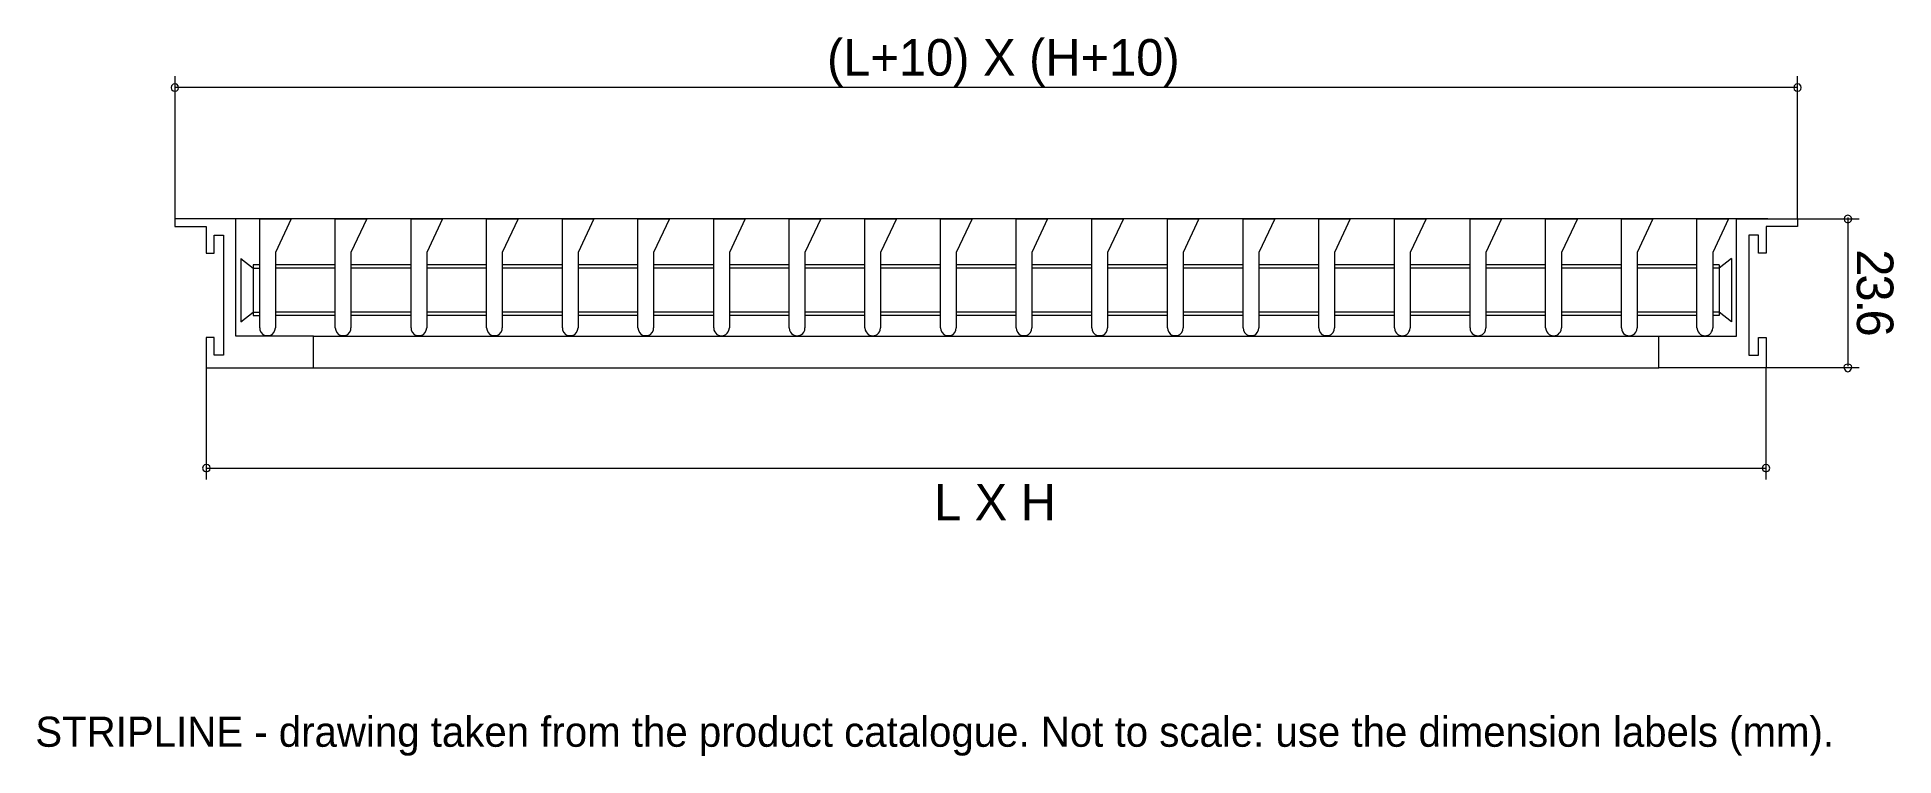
# Model space of a CAD drawing. Extents: x 0 to 247, y -13 to 82.
import ezdxf

# ---------------------------------------------------------------- set-up
doc = ezdxf.new("R2010")
doc.units = 0
for name, color, linetype in [('GEOMETRY', 7, 'Continuous'), ('NOTE', 1, 'Continuous'), ('TEXT', 7, 'Continuous')]:
    doc.layers.add(name, color=color, linetype=linetype)

msp = doc.modelspace()

# ---------------------------------------------------------------- linework, layer by layer
at = {"layer": 'GEOMETRY', "lineweight": 13}
for points in [[(18.57, 77.17), (18.57, 58.17)], [(234.47, 58.17), (234.47, 77.17)], [(234.47, 75.64), (18.57, 75.64)], [(230.53, 58.17), (22.51, 58.17)], [(29.86, 43.69), (29.86, 58.17), (34.04, 58.17), (31.95, 53.73)], [(39.91, 43.69), (39.91, 58.17), (44.09, 58.17), (42, 53.73)], [(49.99, 43.69), (49.99, 58.17), (54.18, 58.17), (52.09, 53.73)], [(60.04, 43.69), (60.04, 58.17), (64.23, 58.17), (62.13, 53.73)], [(70.13, 43.69), (70.13, 58.17), (74.31, 58.17), (72.22, 53.73)], [(80.17, 43.69), (80.17, 58.17), (84.37, 58.17), (82.27, 53.73)], [(90.26, 43.69), (90.26, 58.17), (94.45, 58.17), (92.35, 53.73)], [(100.31, 43.69), (100.31, 58.17), (104.5, 58.17), (102.4, 53.73)], [(110.36, 43.69), (110.36, 58.17), (114.58, 58.17), (112.46, 53.73)], [(120.44, 43.69), (120.44, 58.17), (124.63, 58.17), (122.54, 53.73)], [(130.49, 43.69), (130.49, 58.17), (134.68, 58.17), (132.59, 53.73)], [(140.58, 43.69), (140.58, 58.17), (144.77, 58.17), (142.67, 53.73)], [(150.63, 43.69), (150.63, 58.17), (154.82, 58.17), (152.72, 53.73)], [(160.71, 43.69), (160.71, 58.17), (164.9, 58.17), (162.81, 53.73)], [(170.76, 43.69), (170.76, 58.17), (174.95, 58.17), (172.86, 53.73)], [(180.85, 43.69), (180.85, 58.17), (185.04, 58.17), (182.94, 53.73)], [(190.9, 43.69), (190.9, 58.17), (195.09, 58.17), (192.99, 53.73)], [(200.95, 43.69), (200.95, 58.17), (205.17, 58.17), (203.08, 53.73)], [(211.03, 43.69), (211.03, 58.17), (215.22, 58.17), (213.12, 53.73)], [(221.08, 43.69), (221.08, 58.17), (225.27, 58.17), (223.18, 53.73)], [(234.47, 58.17), (242.67, 58.17)], [(241.16, 58.35), (241.16, 38.58)], [(27.33, 52.92), (27.33, 44.5), (29, 45.78)], [(27.33, 52.92), (29, 51.64)], [(29.86, 52.07), (29, 52.07), (29, 45.35)], [(31.95, 53.73), (31.95, 43.69)], [(39.91, 52.07), (31.95, 52.07)], [(42, 53.73), (42, 43.69)], [(49.99, 52.07), (42, 52.07)], [(52.09, 53.73), (52.09, 43.69)], [(60.04, 52.07), (52.09, 52.07)], [(62.13, 53.73), (62.13, 43.69)], [(70.13, 52.07), (62.13, 52.07)], [(72.22, 53.73), (72.22, 43.69)], [(80.17, 52.07), (72.22, 52.07)], [(82.27, 53.73), (82.27, 43.69)], [(90.26, 52.07), (82.27, 52.07)], [(92.35, 53.73), (92.35, 43.69)], [(100.31, 52.07), (92.36, 52.07)], [(102.4, 53.73), (102.4, 43.69)], [(110.36, 52.07), (102.4, 52.07)], [(112.45, 53.73), (112.45, 43.69)], [(120.44, 52.07), (112.46, 52.07)], [(122.54, 53.73), (122.54, 43.69)], [(130.49, 52.07), (122.54, 52.07)], [(132.59, 53.73), (132.59, 43.69)], [(140.58, 52.07), (132.59, 52.07)], [(142.67, 53.73), (142.67, 43.69)], [(150.63, 52.07), (142.67, 52.07)], [(152.72, 53.73), (152.72, 43.69)], [(160.71, 52.07), (152.72, 52.07)], [(162.81, 53.73), (162.81, 43.69)], [(170.76, 52.07), (162.81, 52.07)], [(172.86, 53.73), (172.86, 43.69)], [(180.85, 52.07), (172.86, 52.07)], [(182.94, 53.73), (182.94, 43.69)], [(190.9, 52.07), (182.94, 52.07)], [(192.99, 53.73), (192.99, 43.69)], [(200.95, 52.07), (192.99, 52.07)], [(203.08, 53.73), (203.08, 43.69)], [(211.03, 52.07), (203.08, 52.07)], [(213.12, 53.73), (213.12, 43.69)], [(221.08, 52.07), (213.12, 52.07)], [(224.03, 52.07), (223.17, 52.07)], [(223.18, 53.73), (223.18, 43.69)], [(225.7, 52.92), (225.7, 44.5), (224.03, 45.78)], [(225.7, 52.92), (224.03, 51.64)], [(224.03, 52.07), (224.03, 45.35)], [(29, 51.64), (29.86, 51.64)], [(39.91, 51.64), (31.95, 51.64)], [(49.99, 51.64), (42, 51.64)], [(60.04, 51.64), (52.09, 51.64)], [(70.13, 51.64), (62.13, 51.64)], [(80.17, 51.64), (72.22, 51.64)], [(90.26, 51.64), (82.27, 51.64)], [(100.31, 51.64), (92.36, 51.64)], [(110.36, 51.64), (102.4, 51.64)], [(120.44, 51.64), (112.46, 51.64)], [(130.49, 51.64), (122.54, 51.64)], [(140.58, 51.64), (132.59, 51.64)], [(150.63, 51.64), (142.67, 51.64)], [(160.71, 51.64), (152.72, 51.64)], [(170.76, 51.64), (162.81, 51.64)], [(180.85, 51.64), (172.86, 51.64)], [(190.9, 51.64), (182.94, 51.64)], [(200.95, 51.64), (192.99, 51.64)], [(211.03, 51.64), (203.08, 51.64)], [(221.08, 51.64), (213.12, 51.64)], [(224.03, 51.64), (223.17, 51.64)], [(29, 45.78), (29.86, 45.78)], [(29, 45.35), (29.86, 45.35)], [(39.91, 45.78), (31.95, 45.78)], [(39.91, 45.35), (31.95, 45.35)], [(49.99, 45.78), (42, 45.78)], [(49.99, 45.35), (42, 45.35)], [(60.04, 45.78), (52.09, 45.78)], [(60.04, 45.35), (52.09, 45.35)], [(70.13, 45.78), (62.13, 45.78)], [(70.13, 45.35), (62.13, 45.35)], [(80.17, 45.78), (72.22, 45.78)], [(80.17, 45.35), (72.22, 45.35)], [(90.26, 45.78), (82.27, 45.78)], [(90.26, 45.35), (82.27, 45.35)], [(100.31, 45.78), (92.36, 45.78)], [(100.31, 45.35), (92.36, 45.35)], [(110.36, 45.78), (102.4, 45.78)], [(110.36, 45.35), (102.4, 45.35)], [(120.44, 45.78), (112.46, 45.78)], [(120.44, 45.35), (112.46, 45.35)], [(130.49, 45.78), (122.54, 45.78)], [(130.49, 45.35), (122.54, 45.35)], [(140.58, 45.78), (132.59, 45.78)], [(140.58, 45.35), (132.59, 45.35)], [(150.63, 45.78), (142.67, 45.78)], [(150.63, 45.35), (142.67, 45.35)], [(160.71, 45.78), (152.72, 45.78)], [(160.71, 45.35), (152.72, 45.35)], [(170.76, 45.78), (162.81, 45.78)], [(170.76, 45.35), (162.81, 45.35)], [(180.85, 45.78), (172.86, 45.78)], [(180.85, 45.35), (172.86, 45.35)], [(190.9, 45.78), (182.94, 45.78)], [(190.9, 45.35), (182.94, 45.35)], [(200.95, 45.78), (192.99, 45.78)], [(200.95, 45.35), (192.99, 45.35)], [(211.03, 45.78), (203.08, 45.78)], [(211.03, 45.35), (203.08, 45.35)], [(221.08, 45.78), (213.12, 45.78)], [(221.08, 45.35), (213.12, 45.35)], [(224.03, 45.78), (223.17, 45.78)], [(224.03, 45.35), (223.17, 45.35)], [(29.86, 43.69), (29.89, 43.37), (30.03, 43.08), (30.28, 42.83), (30.57, 42.69), (30.89, 42.66), (31.21, 42.69), (31.53, 42.83), (31.74, 43.08), (31.88, 43.37), (31.95, 43.69)], [(37.03, 42.58), (216, 42.58)], [(39.91, 43.69), (39.98, 43.37), (40.12, 43.08), (40.33, 42.83), (40.65, 42.69), (40.97, 42.66), (41.29, 42.69), (41.57, 42.83), (41.82, 43.08), (41.97, 43.37), (42, 43.69)], [(49.99, 43.69), (50.03, 43.37), (50.17, 43.08), (50.42, 42.83), (50.7, 42.69), (51.02, 42.66), (51.34, 42.69), (51.66, 42.83), (51.87, 43.08), (52.01, 43.37), (52.09, 43.69)], [(60.04, 43.69), (60.11, 43.37), (60.25, 43.08), (60.47, 42.83), (60.79, 42.69), (61.1, 42.66), (61.42, 42.69), (61.71, 42.83), (61.96, 43.08), (62.1, 43.37), (62.13, 43.69)], [(70.13, 43.69), (70.16, 43.37), (70.3, 43.08), (70.55, 42.83), (70.83, 42.69), (71.16, 42.66), (71.47, 42.69), (71.79, 42.83), (72.01, 43.08), (72.15, 43.37), (72.22, 43.69)], [(80.17, 43.69), (80.25, 43.37), (80.39, 43.08), (80.6, 42.83), (80.89, 42.69), (81.24, 42.66), (81.56, 42.69), (81.84, 42.83), (82.06, 43.08), (82.24, 43.37), (82.27, 43.69)], [(90.26, 43.69), (90.29, 43.37), (90.39, 43.15), (90.53, 42.97), (90.69, 42.83), (90.88, 42.73), (91.08, 42.67), (91.29, 42.65), (91.5, 42.67), (91.7, 42.73), (91.89, 42.83), (92.05, 42.97), (92.19, 43.15), (92.28, 43.37), (92.35, 43.69)], [(100.31, 43.69), (100.34, 43.37), (100.46, 43.14), (100.6, 42.96), (100.77, 42.82), (100.96, 42.72), (101.15, 42.66), (101.36, 42.64), (101.56, 42.66), (101.76, 42.72), (101.94, 42.82), (102.11, 42.96), (102.25, 43.14), (102.37, 43.37), (102.4, 43.69)], [(110.36, 43.69), (110.43, 43.37), (110.53, 43.15), (110.66, 42.97), (110.82, 42.83), (111.01, 42.73), (111.21, 42.67), (111.42, 42.65), (111.63, 42.67), (111.84, 42.73), (112.02, 42.83), (112.19, 42.97), (112.32, 43.15), (112.42, 43.37), (112.46, 43.69)], [(120.44, 43.69), (120.48, 43.37), (120.66, 43.08), (120.87, 42.83), (121.15, 42.69), (121.47, 42.66), (121.83, 42.69), (122.11, 42.83), (122.33, 43.08), (122.47, 43.37), (122.54, 43.69)], [(130.49, 43.69), (130.56, 43.37), (130.71, 43.08), (130.92, 42.83), (131.24, 42.69), (131.56, 42.66), (131.88, 42.69), (132.16, 42.83), (132.41, 43.08), (132.55, 43.37), (132.59, 43.69)], [(140.58, 43.69), (140.61, 43.37), (140.76, 43.08), (141, 42.83), (141.29, 42.69), (141.61, 42.66), (141.93, 42.69), (142.25, 42.83), (142.46, 43.08), (142.6, 43.37), (142.67, 43.69)], [(150.63, 43.69), (150.7, 43.37), (150.84, 43.08), (151.05, 42.83), (151.37, 42.69), (151.69, 42.66), (152.01, 42.69), (152.3, 42.83), (152.55, 43.08), (152.69, 43.37), (152.72, 43.69)], [(160.71, 43.69), (160.75, 43.37), (160.89, 43.08), (161.14, 42.83), (161.42, 42.69), (161.74, 42.66), (162.06, 42.69), (162.38, 42.83), (162.59, 43.08), (162.74, 43.37), (162.81, 43.69)], [(170.76, 43.69), (170.83, 43.37), (170.97, 43.08), (171.19, 42.83), (171.51, 42.69), (171.83, 42.66), (172.15, 42.69), (172.43, 42.83), (172.68, 43.08), (172.82, 43.37), (172.86, 43.69)], [(180.85, 43.69), (180.88, 43.37), (180.98, 43.15), (181.11, 42.97), (181.28, 42.83), (181.46, 42.73), (181.67, 42.67), (181.88, 42.65), (182.09, 42.67), (182.29, 42.73), (182.48, 42.83), (182.64, 42.97), (182.77, 43.15), (182.87, 43.37), (182.94, 43.69)], [(190.9, 43.69), (190.93, 43.37), (191.05, 43.14), (191.19, 42.96), (191.36, 42.82), (191.55, 42.72), (191.74, 42.66), (191.94, 42.64), (192.15, 42.66), (192.34, 42.72), (192.53, 42.82), (192.69, 42.96), (192.84, 43.14), (192.96, 43.37), (192.99, 43.69)], [(200.95, 43.69), (201.02, 43.37), (201.11, 43.15), (201.25, 42.97), (201.41, 42.83), (201.6, 42.73), (201.8, 42.67), (202.01, 42.65), (202.22, 42.67), (202.42, 42.73), (202.61, 42.83), (202.77, 42.97), (202.91, 43.15), (203.01, 43.37), (203.08, 43.69)], [(211.03, 43.69), (211.07, 43.37), (211.18, 43.15), (211.33, 42.96), (211.49, 42.82), (211.68, 42.72), (211.88, 42.66), (212.08, 42.64), (212.28, 42.66), (212.48, 42.72), (212.66, 42.82), (212.83, 42.96), (212.97, 43.14), (213.09, 43.37), (213.12, 43.69)], [(221.08, 43.69), (221.15, 43.37), (221.25, 43.15), (221.38, 42.97), (221.55, 42.83), (221.73, 42.73), (221.94, 42.67), (222.15, 42.65), (222.36, 42.67), (222.56, 42.73), (222.74, 42.83), (222.91, 42.97), (223.04, 43.15), (223.14, 43.37), (223.18, 43.69)], [(22.75, 38.4), (22.75, 23.52)], [(37.03, 38.4), (216, 38.4)], [(230.28, 23.52), (230.28, 38.4)], [(242.67, 38.4), (230.28, 38.4)], [(22.75, 25.04), (230.28, 25.04)]]:
    msp.add_lwpolyline(points, dxfattribs=at)
for points in [[(18.57, 75.15), (18.81, 75.22), (18.99, 75.4), (19.06, 75.64), (18.99, 75.89), (18.81, 76.11), (18.57, 76.14), (18.32, 76.11), (18.14, 75.89), (18.07, 75.64), (18.14, 75.4), (18.32, 75.22), (18.57, 75.15)], [(234.47, 75.15), (234.72, 75.22), (234.89, 75.4), (234.96, 75.64), (234.89, 75.89), (234.72, 76.11), (234.47, 76.14), (234.22, 76.11), (234.04, 75.89), (233.97, 75.64), (234.04, 75.4), (234.22, 75.22), (234.47, 75.15)], [(37.03, 38.4), (37.03, 42.58), (26.7, 42.58), (26.7, 58.17), (18.56, 58.17), (18.56, 57.18), (22.75, 57.18), (22.75, 53.63), (23.78, 53.63), (23.78, 56.01), (25.03, 56.01), (25.03, 40.06), (23.78, 40.06), (23.78, 42.41), (22.75, 42.41), (22.75, 38.4), (37.03, 38.4)], [(216, 38.4), (216, 42.58), (226.34, 42.58), (226.34, 58.17), (234.47, 58.17), (234.47, 57.18), (230.28, 57.18), (230.28, 53.63), (229.28, 53.63), (229.28, 56.01), (228, 56.01), (228, 40.06), (229.28, 40.06), (229.28, 42.41), (230.28, 42.41), (230.28, 38.4), (216, 38.4)], [(241.18, 57.68), (241.43, 57.75), (241.6, 57.92), (241.68, 58.17), (241.6, 58.42), (241.43, 58.6), (241.18, 58.67), (240.89, 58.6), (240.72, 58.42), (240.65, 58.17), (240.72, 57.92), (240.89, 57.75), (241.18, 57.68)], [(241.18, 37.86), (241.43, 37.93), (241.62, 38.22), (241.68, 38.45), (241.64, 38.63), (241.52, 38.76), (241.36, 38.84), (241.16, 38.86), (240.97, 38.84), (240.8, 38.76), (240.68, 38.63), (240.64, 38.45), (240.7, 38.22), (240.89, 37.93), (241.18, 37.86)], [(22.75, 24.55), (23, 24.62), (23.22, 24.79), (23.25, 25.04), (23.22, 25.29), (23, 25.47), (22.75, 25.54), (22.5, 25.47), (22.33, 25.29), (22.26, 25.04), (22.33, 24.79), (22.5, 24.62), (22.75, 24.55)], [(230.28, 24.55), (230.53, 24.62), (230.7, 24.79), (230.77, 25.04), (230.7, 25.29), (230.53, 25.47), (230.28, 25.54), (230.03, 25.47), (229.85, 25.29), (229.78, 25.04), (229.85, 24.79), (230.03, 24.62), (230.28, 24.55)]]:
    msp.add_lwpolyline(points, close=True, dxfattribs=at)

# ---------------------------------------------------------------- texts
at = {"layer": 'NOTE'}
msp.add_text('STRIPLINE - drawing taken from the product catalogue. Not to scale: use the dimension labels (mm).', height=4, dxfattribs=at).set_placement((0, -12))
at = {"layer": 'TEXT'}
for s, height, p in [('(L+10) X (H+10)', 4.8553, (105.34, 77.23)), ('L X H', 4.855, (119.57, 18.1))]:
    msp.add_text(s, height=height, dxfattribs=at).set_placement(p)
for s, p in [('2', (242.36, 54.14)), ('3', (242.36, 50.8)), ('6', (242.36, 46.13)), ('.', (242.36, 47.47))]:
    msp.add_text(s, height=4.86, rotation=270, dxfattribs=at).set_placement(p)

doc.saveas('drawing.dxf')
